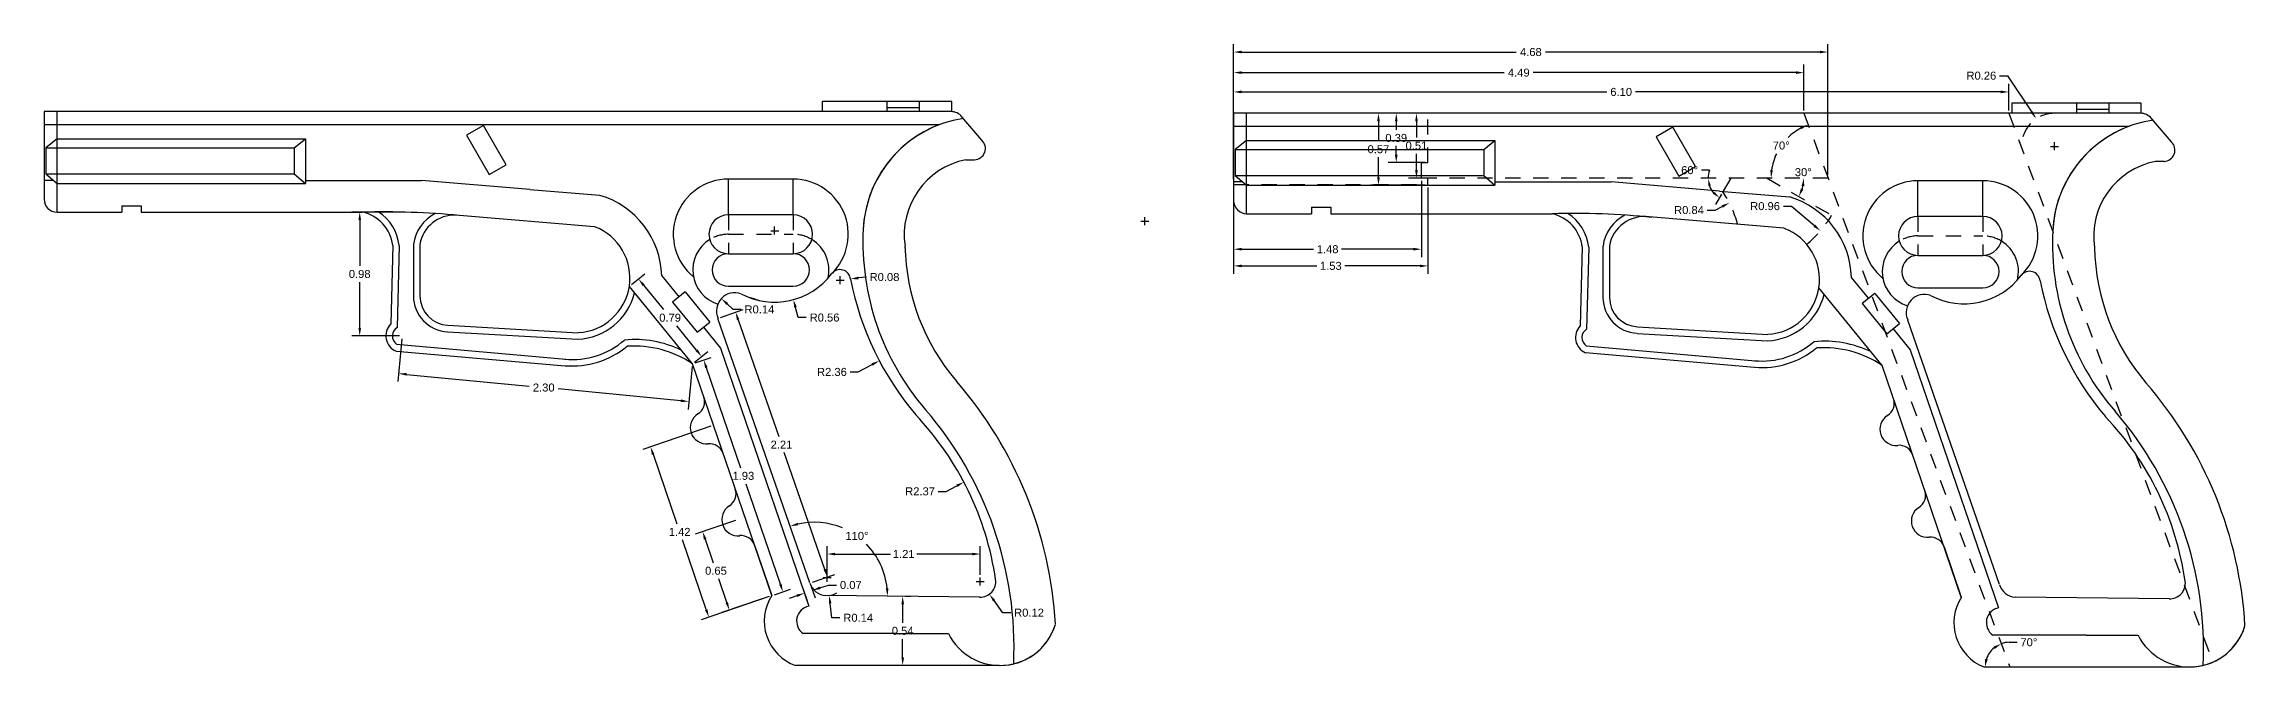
# Model space of a CAD drawing. Header units: inches. Extents: x 6.1 to 73.5, y 2.5 to 22.
# Drawn here: x 44.43 to 61.76, y 14.88 to 19.79 of the extents above; entities that cross this region are included whole.
import ezdxf

# ---------------------------------------------------------------- set-up
doc = ezdxf.new("R2010")
doc.units = ezdxf.units.IN
doc.header["$MEASUREMENT"] = 0
doc.linetypes.add('ACAD_ISO02W100', pattern=[15, 12, -3])
doc.layers.add('Dimensiuni', color=4, linetype='Continuous', transparency=0.6)
doc.layers.add('ExteriorComponenta', color=1, linetype='Continuous', lineweight=25)
doc.layers.add('InteriorComponenta', color=110, linetype='ACAD_ISO02W100')
doc.styles.get("Standard").update_dxf_attribs({"font": 'arial.ttf'})
doc.dimstyles.get("Standard").update_dxf_attribs({"dimscale": 0.35, "dimtxt": 0.18, "dimasz": 0.18, "dimexe": 0.18, "dimexo": 0.0625, "dimgap": 0.09, "dimtad": 0, "dimtih": 1, "dimtoh": 1, "dimzin": 0, "dimdsep": 46, "dimtxsty": 'Standard', "dimcen": 0.09, "dimadec": 0, "dimazin": 0, "dimtfac": 1, "dimtofl": 0, "dimtmove": 0, "dimatfit": 3, "dimfxl": 1, "dimtolj": 1, "dimtzin": 0, "dimarcsym": 0})

# ---------------------------------------------------------------- blocks, each defined once
blk = doc.blocks.new('*D203')
at = {"layer": 'Dimensiuni', "color": 0, "lineweight": -2, "ltscale": 0.01, "transparency": 16777216}
for p, q in [((47.246, 17.467), (47.213, 17.13)), ((47.282, 17.186), (48.248, 17.093)), ((49.531, 17.247), (49.499, 16.91)), ((49.442, 16.978), (48.476, 17.071))]:
    blk.add_line(p, q, dxfattribs=at)
at = {"layer": 'Dimensiuni', "color": 0, "ltscale": 0.01, "transparency": 16777216}
for points in [[(47.283, 17.197), (47.281, 17.176), (47.219, 17.192)], [(49.443, 16.989), (49.441, 16.968), (49.505, 16.972)]]:
    blk.add_solid(points, dxfattribs=at)
at = {"layer": 'Dimensiuni', "color": 0, "ltscale": 0.01, "transparency": 16777216, "insert": (48.362, 17.082), "char_height": 0.063, "attachment_point": 5}
blk.add_mtext('\\A1;2.30', dxfattribs=at)
blk = doc.blocks.new('*D204')
at = {"layer": 'Dimensiuni', "color": 0, "lineweight": -2, "ltscale": 0.01, "transparency": 16777216}
for p, q in [((47.226, 18.464), (46.85, 18.464)), ((46.913, 18.401), (46.913, 18.04)), ((46.913, 17.552), (46.913, 17.913)), ((47.226, 17.489), (46.85, 17.489))]:
    blk.add_line(p, q, dxfattribs=at)
at = {"layer": 'Dimensiuni', "color": 0, "ltscale": 0.01, "transparency": 16777216}
for points in [[(46.903, 18.401), (46.924, 18.401), (46.913, 18.464)], [(46.903, 17.552), (46.924, 17.552), (46.913, 17.489)]]:
    blk.add_solid(points, dxfattribs=at)
at = {"layer": 'Dimensiuni', "color": 0, "ltscale": 0.01, "transparency": 16777216, "insert": (46.913, 17.976), "char_height": 0.063, "attachment_point": 5}
blk.add_mtext('\\A1;0.98', dxfattribs=at)
blk = doc.blocks.new('*D209')
at = {"layer": 'Dimensiuni', "color": 0, "lineweight": -2, "ltscale": 0.01, "transparency": 16777216}
for p, q in [((49.053, 17.893), (49.157, 17.977)), ((49.148, 17.889), (49.305, 17.696)), ((49.565, 17.376), (49.409, 17.569)), ((49.55, 17.283), (49.654, 17.367))]:
    blk.add_line(p, q, dxfattribs=at)
at = {"layer": 'Dimensiuni', "color": 0, "ltscale": 0.01, "transparency": 16777216}
for points in [[(49.156, 17.895), (49.14, 17.882), (49.108, 17.938)], [(49.574, 17.383), (49.557, 17.37), (49.605, 17.327)]]:
    blk.add_solid(points, dxfattribs=at)
at = {"layer": 'Dimensiuni', "color": 0, "ltscale": 0.01, "transparency": 16777216, "insert": (49.357, 17.632), "char_height": 0.063, "attachment_point": 5}
blk.add_mtext('\\A1;0.79', dxfattribs=at)
blk = doc.blocks.new('*D210')
at = {"layer": 'Dimensiuni', "color": 0, "lineweight": -2, "ltscale": 0.01, "transparency": 16777216}
for p, q in [((49.554, 17.276), (49.681, 17.319)), ((49.642, 17.239), (49.912, 16.451)), ((50.225, 15.534), (49.955, 16.323)), ((50.178, 15.452), (50.305, 15.495))]:
    blk.add_line(p, q, dxfattribs=at)
at = {"layer": 'Dimensiuni', "color": 0, "ltscale": 0.01, "transparency": 16777216}
for points in [[(49.652, 17.243), (49.632, 17.236), (49.622, 17.299)], [(50.235, 15.538), (50.215, 15.531), (50.245, 15.475)]]:
    blk.add_solid(points, dxfattribs=at)
at = {"layer": 'Dimensiuni', "color": 0, "ltscale": 0.01, "transparency": 16777216, "insert": (49.934, 16.387), "char_height": 0.063, "attachment_point": 5}
blk.add_mtext('\\A1;1.93', dxfattribs=at)
blk = doc.blocks.new('*D212')
at = {"layer": 'Dimensiuni', "color": 0, "lineweight": -2, "ltscale": 0.01, "transparency": 16777216}
for p, q in [((49.871, 16.036), (49.553, 15.928)), ((49.633, 15.889), (49.697, 15.703)), ((49.803, 15.39), (49.74, 15.576)), ((50.081, 15.419), (49.764, 15.311))]:
    blk.add_line(p, q, dxfattribs=at)
at = {"layer": 'Dimensiuni', "color": 0, "ltscale": 0.01, "transparency": 16777216}
for points in [[(49.643, 15.892), (49.623, 15.885), (49.613, 15.948)], [(49.813, 15.394), (49.793, 15.387), (49.823, 15.331)]]:
    blk.add_solid(points, dxfattribs=at)
at = {"layer": 'Dimensiuni', "color": 0, "ltscale": 0.01, "transparency": 16777216, "insert": (49.718, 15.64), "char_height": 0.063, "attachment_point": 5}
blk.add_mtext('\\A1;0.65', dxfattribs=at)
blk = doc.blocks.new('*D213')
at = {"layer": 'Dimensiuni', "color": 0, "lineweight": -2, "ltscale": 0.01, "transparency": 16777216}
for p, q in [((49.678, 16.779), (49.143, 16.596)), ((49.223, 16.557), (49.411, 16.009)), ((49.641, 15.335), (49.454, 15.883)), ((50.136, 15.438), (49.602, 15.255))]:
    blk.add_line(p, q, dxfattribs=at)
at = {"layer": 'Dimensiuni', "color": 0, "ltscale": 0.01, "transparency": 16777216}
for points in [[(49.233, 16.56), (49.213, 16.553), (49.203, 16.616)], [(49.651, 15.338), (49.631, 15.331), (49.662, 15.275)]]:
    blk.add_solid(points, dxfattribs=at)
at = {"layer": 'Dimensiuni', "color": 0, "ltscale": 0.01, "transparency": 16777216, "insert": (49.432, 15.946), "char_height": 0.063, "attachment_point": 5}
blk.add_mtext('\\A1;1.42', dxfattribs=at)
blk = doc.blocks.new('*D214')
at = {"layer": 'Dimensiuni', "color": 0, "lineweight": -2, "ltscale": 0.01, "transparency": 16777216}
for p, q in [((51.767, 15.555), (51.83, 15.555)), ((51.799, 15.523), (51.799, 15.586)), ((51.977, 15.31), (51.908, 15.405)), ((52.04, 15.31), (51.977, 15.31))]:
    blk.add_line(p, q, dxfattribs=at)
at = {"layer": 'Dimensiuni', "color": 0, "ltscale": 0.01, "transparency": 16777216}
blk.add_solid([(51.916, 15.411), (51.899, 15.399), (51.871, 15.456)], dxfattribs=at)
at = {"layer": 'Dimensiuni', "color": 0, "ltscale": 0.01, "transparency": 16777216, "insert": (52.183, 15.31), "char_height": 0.063, "attachment_point": 5}
blk.add_mtext('\\A1;R0.12', dxfattribs=at)
blk = doc.blocks.new('*D215')
at = {"layer": 'Dimensiuni', "color": 0, "lineweight": -2, "ltscale": 0.01, "transparency": 16777216}
for p, q in [((50.593, 15.554), (50.593, 15.617)), ((50.561, 15.586), (50.624, 15.586)), ((50.631, 15.27), (50.618, 15.383)), ((50.694, 15.27), (50.631, 15.27))]:
    blk.add_line(p, q, dxfattribs=at)
blk.add_arc((50.593, 15.586), 0.142, 274.5446, 302.4522, dxfattribs=at)
at = {"layer": 'Dimensiuni', "color": 0, "ltscale": 0.01, "transparency": 16777216}
blk.add_solid([(50.628, 15.384), (50.607, 15.381), (50.61, 15.445)], dxfattribs=at)
at = {"layer": 'Dimensiuni', "color": 0, "ltscale": 0.01, "transparency": 16777216, "insert": (50.838, 15.27), "char_height": 0.063, "attachment_point": 5}
blk.add_mtext('\\A1;R0.14', dxfattribs=at)
blk = doc.blocks.new('*D216')
at = {"layer": 'Dimensiuni', "color": 0, "lineweight": -2, "ltscale": 0.01, "transparency": 16777216}
for p, q in [((50.664, 17.928), (50.727, 17.928)), ((50.695, 17.896), (50.695, 17.959)), ((50.902, 17.952), (50.839, 17.945))]:
    blk.add_line(p, q, dxfattribs=at)
at = {"layer": 'Dimensiuni', "color": 0, "ltscale": 0.01, "transparency": 16777216}
blk.add_solid([(50.838, 17.955), (50.841, 17.934), (50.777, 17.937)], dxfattribs=at)
at = {"layer": 'Dimensiuni', "color": 0, "ltscale": 0.01, "transparency": 16777216, "insert": (51.045, 17.952), "char_height": 0.063, "attachment_point": 5}
blk.add_mtext('\\A1;R0.08', dxfattribs=at)
blk = doc.blocks.new('*D217')
at = {"layer": 'Dimensiuni', "color": 0, "lineweight": -2, "ltscale": 0.01, "transparency": 16777216}
for p, q in [((49.853, 17.697), (49.807, 17.74)), ((49.916, 17.697), (49.853, 17.697))]:
    blk.add_line(p, q, dxfattribs=at)
at = {"layer": 'Dimensiuni', "color": 0, "ltscale": 0.01, "transparency": 16777216}
blk.add_solid([(49.814, 17.748), (49.8, 17.732), (49.761, 17.783)], dxfattribs=at)
at = {"layer": 'Dimensiuni', "color": 0, "ltscale": 0.01, "transparency": 16777216, "insert": (50.06, 17.697), "char_height": 0.063, "attachment_point": 5}
blk.add_mtext('\\A1;R0.14', dxfattribs=at)
blk = doc.blocks.new('*D218')
at = {"layer": 'Dimensiuni', "color": 0, "lineweight": -2, "ltscale": 0.01, "transparency": 16777216}
for p, q in [((50.149, 18.317), (50.212, 18.317)), ((50.18, 18.286), (50.18, 18.349)), ((50.366, 17.633), (50.345, 17.713)), ((50.429, 17.633), (50.366, 17.633))]:
    blk.add_line(p, q, dxfattribs=at)
at = {"layer": 'Dimensiuni', "color": 0, "ltscale": 0.01, "transparency": 16777216}
blk.add_solid([(50.355, 17.716), (50.334, 17.71), (50.328, 17.774)], dxfattribs=at)
at = {"layer": 'Dimensiuni', "color": 0, "ltscale": 0.01, "transparency": 16777216, "insert": (50.573, 17.633), "char_height": 0.063, "attachment_point": 5}
blk.add_mtext('\\A1;R0.56', dxfattribs=at)
blk = doc.blocks.new('*D219')
at = {"layer": 'Dimensiuni', "color": 0, "lineweight": -2, "ltscale": 0.01, "transparency": 16777216}
for p, q in [((53.063, 18.392), (53.126, 18.392)), ((53.095, 18.361), (53.095, 18.424)), ((50.775, 17.205), (50.838, 17.205)), ((50.838, 17.205), (50.948, 17.263))]:
    blk.add_line(p, q, dxfattribs=at)
at = {"layer": 'Dimensiuni', "color": 0, "ltscale": 0.01, "transparency": 16777216}
blk.add_solid([(50.943, 17.273), (50.953, 17.254), (51.004, 17.293)], dxfattribs=at)
at = {"layer": 'Dimensiuni', "color": 0, "ltscale": 0.01, "transparency": 16777216, "insert": (50.631, 17.205), "char_height": 0.063, "attachment_point": 5}
blk.add_mtext('\\A1;R2.36', dxfattribs=at)
blk = doc.blocks.new('*D220')
at = {"layer": 'Dimensiuni', "color": 0, "lineweight": -2, "ltscale": 0.01, "transparency": 16777216}
for p, q in [((51.531, 16.265), (51.615, 16.309)), ((51.468, 16.265), (51.531, 16.265))]:
    blk.add_line(p, q, dxfattribs=at)
at = {"layer": 'Dimensiuni', "color": 0, "ltscale": 0.01, "transparency": 16777216}
blk.add_solid([(51.61, 16.318), (51.62, 16.3), (51.67, 16.338)], dxfattribs=at)
at = {"layer": 'Dimensiuni', "color": 0, "ltscale": 0.01, "transparency": 16777216, "insert": (51.325, 16.265), "char_height": 0.063, "attachment_point": 5}
blk.add_mtext('\\A1;R2.37', dxfattribs=at)
blk = doc.blocks.new('*D221')
at = {"layer": 'Dimensiuni', "color": 0, "lineweight": -2, "ltscale": 0.01, "transparency": 16777216}
for p, q in [((49.755, 17.634), (49.932, 17.696)), ((49.893, 17.615), (50.212, 16.696)), ((50.575, 15.651), (50.256, 16.57)), ((50.478, 15.551), (50.655, 15.612))]:
    blk.add_line(p, q, dxfattribs=at)
at = {"layer": 'Dimensiuni', "color": 0, "ltscale": 0.01, "transparency": 16777216}
for points in [[(49.903, 17.619), (49.883, 17.612), (49.873, 17.675)], [(50.585, 15.655), (50.565, 15.648), (50.596, 15.592)]]:
    blk.add_solid(points, dxfattribs=at)
at = {"layer": 'Dimensiuni', "color": 0, "ltscale": 0.01, "transparency": 16777216, "insert": (50.234, 16.633), "char_height": 0.063, "attachment_point": 5}
blk.add_mtext('\\A1;2.21', dxfattribs=at)
blk = doc.blocks.new('*D222')
at = {"layer": 'Dimensiuni', "color": 0, "lineweight": -2, "ltscale": 0.01, "transparency": 16777216}
for p, q in [((51.21, 15.439), (51.251, 15.439)), ((51.188, 15.376), (51.188, 15.231)), ((51.188, 14.959), (51.188, 15.103)), ((51.21, 14.896), (51.251, 14.896))]:
    blk.add_line(p, q, dxfattribs=at)
at = {"layer": 'Dimensiuni', "color": 0, "ltscale": 0.01, "transparency": 16777216}
for points in [[(51.178, 15.376), (51.199, 15.376), (51.188, 15.439)], [(51.178, 14.959), (51.199, 14.959), (51.188, 14.896)]]:
    blk.add_solid(points, dxfattribs=at)
at = {"layer": 'Dimensiuni', "color": 0, "ltscale": 0.01, "transparency": 16777216, "insert": (51.188, 15.167), "char_height": 0.063, "attachment_point": 5}
blk.add_mtext('\\A1;0.54', dxfattribs=at)
blk = doc.blocks.new('*D223')
at = {"layer": 'Dimensiuni', "color": 0, "lineweight": -2, "ltscale": 0.01, "transparency": 16777216}
for p, q in [((50.355, 15.443), (50.295, 15.423)), ((50.402, 15.502), (50.435, 15.404)), ((50.464, 15.523), (50.498, 15.426)), ((50.537, 15.506), (50.604, 15.528)), ((50.604, 15.528), (50.667, 15.528))]:
    blk.add_line(p, q, dxfattribs=at)
at = {"layer": 'Dimensiuni', "color": 0, "ltscale": 0.01, "transparency": 16777216}
for points in [[(50.352, 15.453), (50.358, 15.433), (50.415, 15.464)], [(50.534, 15.516), (50.54, 15.496), (50.477, 15.485)]]:
    blk.add_solid(points, dxfattribs=at)
at = {"layer": 'Dimensiuni', "color": 0, "ltscale": 0.01, "transparency": 16777216, "insert": (50.78, 15.528), "char_height": 0.063, "attachment_point": 5}
blk.add_mtext('\\A1;0.07', dxfattribs=at)
blk = doc.blocks.new('*D224')
at = {"layer": 'Dimensiuni', "color": 0, "lineweight": -2, "ltscale": 0.01, "transparency": 16777216}
for start, end in [(67.2622, 102.8825), (5.7002, 44.5642)]:
    blk.add_arc((50.491, 15.445), 0.577, start, end, dxfattribs=at)
at = {"layer": 'Dimensiuni', "color": 0, "ltscale": 0.01, "transparency": 16777216}
for points in [[(50.366, 15.998), (50.36, 16.018), (50.302, 15.991)], [(51.076, 15.503), (51.055, 15.502), (51.069, 15.44)]]:
    blk.add_solid(points, dxfattribs=at)
at = {"layer": 'Dimensiuni', "color": 0, "ltscale": 0.01, "transparency": 16777216, "insert": (50.828, 15.914), "char_height": 0.063, "attachment_point": 5}
blk.add_mtext('\\A1;110°', dxfattribs=at)
blk = doc.blocks.new('*D225')
at = {"layer": 'Dimensiuni', "color": 0, "lineweight": -2, "ltscale": 0.01, "transparency": 16777216}
for p, q in [((50.593, 15.608), (50.593, 15.835)), ((50.656, 15.772), (51.091, 15.772)), ((51.736, 15.772), (51.3, 15.772)), ((51.799, 15.608), (51.799, 15.835))]:
    blk.add_line(p, q, dxfattribs=at)
at = {"layer": 'Dimensiuni', "color": 0, "ltscale": 0.01, "transparency": 16777216}
for points in [[(50.656, 15.782), (50.656, 15.761), (50.593, 15.772)], [(51.736, 15.782), (51.736, 15.761), (51.799, 15.772)]]:
    blk.add_solid(points, dxfattribs=at)
at = {"layer": 'Dimensiuni', "color": 0, "ltscale": 0.01, "transparency": 16777216, "insert": (51.196, 15.772), "char_height": 0.063, "attachment_point": 5}
blk.add_mtext('\\A1;1.21', dxfattribs=at)
blk = doc.blocks.new('*D234')
at = {"layer": 'Dimensiuni', "color": 0, "lineweight": -2, "ltscale": 0.01, "transparency": 16777216}
for p, q in [((57.522, 18.479), (57.585, 18.479)), ((57.585, 18.479), (57.641, 18.507))]:
    blk.add_line(p, q, dxfattribs=at)
at = {"layer": 'Dimensiuni', "color": 0, "ltscale": 0.01, "transparency": 16777216}
blk.add_solid([(57.636, 18.517), (57.646, 18.498), (57.697, 18.536)], dxfattribs=at)
at = {"layer": 'Dimensiuni', "color": 0, "ltscale": 0.01, "transparency": 16777216, "insert": (57.379, 18.479), "char_height": 0.063, "attachment_point": 5}
blk.add_mtext('\\A1;R0.84', dxfattribs=at)
blk = doc.blocks.new('*D235')
at = {"layer": 'Dimensiuni', "color": 0, "lineweight": -2, "ltscale": 0.01, "transparency": 16777216}
for p, q in [((58.122, 18.51), (58.185, 18.51)), ((58.185, 18.51), (58.366, 18.357))]:
    blk.add_line(p, q, dxfattribs=at)
at = {"layer": 'Dimensiuni', "color": 0, "ltscale": 0.01, "transparency": 16777216}
blk.add_solid([(58.373, 18.365), (58.359, 18.348), (58.414, 18.316)], dxfattribs=at)
at = {"layer": 'Dimensiuni', "color": 0, "ltscale": 0.01, "transparency": 16777216, "insert": (57.978, 18.51), "char_height": 0.063, "attachment_point": 5}
blk.add_mtext('\\A1;R0.96', dxfattribs=at)
blk = doc.blocks.new('*D236')
at = {"layer": 'Dimensiuni', "color": 0, "lineweight": -2, "ltscale": 0.01, "transparency": 16777216}
blk.add_arc((57.994, 18.731), 0.289, 342.5669, 347.483, dxfattribs=at)
at = {"layer": 'Dimensiuni', "color": 0, "ltscale": 0.01, "transparency": 16777216}
for points in [[(58.266, 18.67), (58.287, 18.667), (58.283, 18.731)], [(58.279, 18.64), (58.26, 18.649), (58.244, 18.587)]]:
    blk.add_solid(points, dxfattribs=at)
at = {"layer": 'Dimensiuni', "color": 0, "ltscale": 0.01, "transparency": 16777216, "insert": (58.279, 18.777), "char_height": 0.063, "attachment_point": 5}
blk.add_mtext('\\A1;30°', dxfattribs=at)
blk = doc.blocks.new('*D237')
at = {"layer": 'Dimensiuni', "color": 0, "lineweight": -2, "ltscale": 0.01, "transparency": 16777216}
for p, q in [((57.541, 18.793), (57.478, 18.793)), ((57.635, 18.604), (57.588, 18.522))]:
    blk.add_line(p, q, dxfattribs=at)
for start, end in [(159.6905, 180), (200.3095, 219.7404)]:
    blk.add_arc((57.708, 18.731), 0.179, start, end, dxfattribs=at)
at = {"layer": 'Dimensiuni', "color": 0, "ltscale": 0.01, "transparency": 16777216}
for points in [[(57.531, 18.667), (57.551, 18.671), (57.53, 18.731)], [(57.578, 18.625), (57.564, 18.609), (57.619, 18.576)]]:
    blk.add_solid(points, dxfattribs=at)
at = {"layer": 'Dimensiuni', "color": 0, "ltscale": 0.01, "transparency": 16777216, "insert": (57.384, 18.793), "char_height": 0.063, "attachment_point": 5}
blk.add_mtext('\\A1;60°', dxfattribs=at)
blk = doc.blocks.new('*D238')
at = {"layer": 'Dimensiuni', "color": 0, "lineweight": -2, "ltscale": 0.01, "transparency": 16777216}
for p, q in [((53.794, 18.658), (53.794, 17.977)), ((55.324, 18.658), (55.324, 17.977)), ((53.857, 18.04), (54.449, 18.04)), ((55.261, 18.04), (54.669, 18.04))]:
    blk.add_line(p, q, dxfattribs=at)
at = {"layer": 'Dimensiuni', "color": 0, "ltscale": 0.01, "transparency": 16777216}
for points in [[(53.857, 18.05), (53.857, 18.029), (53.794, 18.04)], [(55.261, 18.05), (55.261, 18.029), (55.324, 18.04)]]:
    blk.add_solid(points, dxfattribs=at)
at = {"layer": 'Dimensiuni', "color": 0, "ltscale": 0.01, "transparency": 16777216, "insert": (54.559, 18.04), "char_height": 0.063, "attachment_point": 5}
blk.add_mtext('\\A1;1.53', dxfattribs=at)
blk = doc.blocks.new('*D239')
at = {"layer": 'Dimensiuni', "color": 0, "lineweight": -2, "ltscale": 0.01, "transparency": 16777216}
for p, q in [((53.794, 18.709), (53.794, 18.108)), ((55.273, 18.709), (55.273, 18.108)), ((53.857, 18.171), (54.423, 18.171)), ((55.21, 18.171), (54.644, 18.171))]:
    blk.add_line(p, q, dxfattribs=at)
at = {"layer": 'Dimensiuni', "color": 0, "ltscale": 0.01, "transparency": 16777216}
for points in [[(53.857, 18.182), (53.857, 18.161), (53.794, 18.171)], [(55.21, 18.182), (55.21, 18.161), (55.273, 18.171)]]:
    blk.add_solid(points, dxfattribs=at)
at = {"layer": 'Dimensiuni', "color": 0, "ltscale": 0.01, "transparency": 16777216, "insert": (54.534, 18.171), "char_height": 0.063, "attachment_point": 5}
blk.add_mtext('\\A1;1.48', dxfattribs=at)
blk = doc.blocks.new('*D240')
at = {"layer": 'Dimensiuni', "color": 0, "lineweight": -2, "ltscale": 0.01, "transparency": 16777216}
for p, q in [((55.302, 19.241), (55.011, 19.241)), ((55.074, 19.178), (55.074, 19.111)), ((55.074, 18.916), (55.074, 18.984)), ((55.302, 18.853), (55.011, 18.853))]:
    blk.add_line(p, q, dxfattribs=at)
at = {"layer": 'Dimensiuni', "color": 0, "ltscale": 0.01, "transparency": 16777216}
for points in [[(55.064, 19.178), (55.085, 19.178), (55.074, 19.241)], [(55.064, 18.916), (55.085, 18.916), (55.074, 18.853)]]:
    blk.add_solid(points, dxfattribs=at)
at = {"layer": 'Dimensiuni', "color": 0, "ltscale": 0.01, "transparency": 16777216, "insert": (55.074, 19.047), "char_height": 0.063, "attachment_point": 5}
blk.add_mtext('\\A1;0.39', dxfattribs=at)
blk = doc.blocks.new('*D241')
at = {"layer": 'Dimensiuni', "color": 0, "lineweight": -2, "ltscale": 0.01, "transparency": 16777216}
for p, q in [((55.302, 19.241), (55.17, 19.241)), ((55.233, 19.178), (55.233, 19.05)), ((55.233, 18.794), (55.233, 18.923)), ((55.303, 18.731), (55.17, 18.731))]:
    blk.add_line(p, q, dxfattribs=at)
at = {"layer": 'Dimensiuni', "color": 0, "ltscale": 0.01, "transparency": 16777216}
for points in [[(55.244, 19.178), (55.223, 19.178), (55.233, 19.241)], [(55.244, 18.794), (55.223, 18.794), (55.233, 18.731)]]:
    blk.add_solid(points, dxfattribs=at)
at = {"layer": 'Dimensiuni', "color": 0, "ltscale": 0.01, "transparency": 16777216, "insert": (55.233, 18.986), "char_height": 0.063, "attachment_point": 5}
blk.add_mtext('\\A1;0.51', dxfattribs=at)
blk = doc.blocks.new('*D242')
at = {"layer": 'Dimensiuni', "color": 0, "lineweight": -2, "ltscale": 0.01, "transparency": 16777216}
for p, q in [((55.302, 19.241), (54.871, 19.241)), ((54.934, 19.178), (54.934, 19.022)), ((54.934, 18.738), (54.934, 18.895)), ((55.302, 18.675), (54.871, 18.675))]:
    blk.add_line(p, q, dxfattribs=at)
at = {"layer": 'Dimensiuni', "color": 0, "ltscale": 0.01, "transparency": 16777216}
for points in [[(54.924, 19.178), (54.945, 19.178), (54.934, 19.241)], [(54.924, 18.738), (54.945, 18.738), (54.934, 18.675)]]:
    blk.add_solid(points, dxfattribs=at)
at = {"layer": 'Dimensiuni', "color": 0, "ltscale": 0.01, "transparency": 16777216, "insert": (54.934, 18.958), "char_height": 0.063, "attachment_point": 5}
blk.add_mtext('\\A1;0.57', dxfattribs=at)
blk = doc.blocks.new('*D243')
at = {"layer": 'Dimensiuni', "color": 0, "lineweight": -2, "ltscale": 0.01, "transparency": 16777216}
for p, q in [((53.794, 18.722), (53.794, 19.786)), ((58.473, 18.753), (58.473, 19.786)), ((53.857, 19.723), (56.019, 19.723)), ((58.41, 19.723), (56.248, 19.723))]:
    blk.add_line(p, q, dxfattribs=at)
at = {"layer": 'Dimensiuni', "color": 0, "ltscale": 0.01, "transparency": 16777216}
for points in [[(53.857, 19.734), (53.857, 19.713), (53.794, 19.723)], [(58.41, 19.734), (58.41, 19.713), (58.473, 19.723)]]:
    blk.add_solid(points, dxfattribs=at)
at = {"layer": 'Dimensiuni', "color": 0, "ltscale": 0.01, "transparency": 16777216, "insert": (56.134, 19.723), "char_height": 0.063, "attachment_point": 5}
blk.add_mtext('\\A1;4.68', dxfattribs=at)
blk = doc.blocks.new('*D244')
at = {"layer": 'Dimensiuni', "color": 0, "lineweight": -2, "ltscale": 0.01, "transparency": 16777216}
for start, end in [(118.4618, 134.5411), (154.6177, 171.9399)]:
    blk.add_arc((58.473, 18.731), 0.448, start, end, dxfattribs=at)
at = {"layer": 'Dimensiuni', "color": 0, "ltscale": 0.01, "transparency": 16777216}
for points in [[(58.255, 19.135), (58.264, 19.116), (58.317, 19.151)], [(58.04, 18.793), (58.019, 18.795), (58.025, 18.731)]]:
    blk.add_solid(points, dxfattribs=at)
at = {"layer": 'Dimensiuni', "color": 0, "ltscale": 0.01, "transparency": 16777216, "insert": (58.105, 18.987), "char_height": 0.063, "attachment_point": 5}
blk.add_mtext('\\A1;70°', dxfattribs=at)
blk = doc.blocks.new('*D245')
at = {"layer": 'Dimensiuni', "color": 0, "lineweight": -2, "ltscale": 0.01, "transparency": 16777216}
for p, q in [((59.824, 19.537), (59.887, 19.537)), ((59.887, 19.537), (60.078, 19.25)), ((60.225, 18.981), (60.288, 18.981)), ((60.257, 18.95), (60.257, 19.013))]:
    blk.add_line(p, q, dxfattribs=at)
at = {"layer": 'Dimensiuni', "color": 0, "ltscale": 0.01, "transparency": 16777216}
blk.add_solid([(60.086, 19.256), (60.069, 19.245), (60.113, 19.198)], dxfattribs=at)
at = {"layer": 'Dimensiuni', "color": 0, "ltscale": 0.01, "transparency": 16777216, "insert": (59.681, 19.537), "char_height": 0.063, "attachment_point": 5}
blk.add_mtext('\\A1;R0.26', dxfattribs=at)
blk = doc.blocks.new('*D246')
at = {"layer": 'Dimensiuni', "color": 0, "lineweight": -2, "ltscale": 0.01, "transparency": 16777216}
blk.add_line((59.899, 15.077), (59.962, 15.077), dxfattribs=at)
for start, end in [(91.7615, 110.4017), (129.0419, 161.3598)]:
    blk.add_arc((59.905, 14.883), 0.195, start, end, dxfattribs=at)
at = {"layer": 'Dimensiuni', "color": 0, "ltscale": 0.01, "transparency": 16777216}
for points in [[(59.731, 14.943), (59.71, 14.947), (59.71, 14.883)], [(59.777, 15.043), (59.787, 15.025), (59.837, 15.065)]]:
    blk.add_solid(points, dxfattribs=at)
at = {"layer": 'Dimensiuni', "color": 0, "ltscale": 0.01, "transparency": 16777216, "insert": (60.055, 15.077), "char_height": 0.063, "attachment_point": 5}
blk.add_mtext('\\A1;70°', dxfattribs=at)
blk = doc.blocks.new('*D247')
at = {"layer": 'Dimensiuni', "color": 0, "lineweight": -2, "ltscale": 0.01, "transparency": 16777216}
for p, q in [((53.794, 19.263), (53.794, 19.624)), ((58.284, 19.263), (58.284, 19.624)), ((53.857, 19.561), (55.924, 19.561)), ((58.221, 19.561), (56.153, 19.561))]:
    blk.add_line(p, q, dxfattribs=at)
at = {"layer": 'Dimensiuni', "color": 0, "ltscale": 0.01, "transparency": 16777216}
for points in [[(53.857, 19.572), (53.857, 19.551), (53.794, 19.561)], [(58.221, 19.572), (58.221, 19.551), (58.284, 19.561)]]:
    blk.add_solid(points, dxfattribs=at)
at = {"layer": 'Dimensiuni', "color": 0, "ltscale": 0.01, "transparency": 16777216, "insert": (56.039, 19.561), "char_height": 0.063, "attachment_point": 5}
blk.add_mtext('\\A1;4.49', dxfattribs=at)
blk = doc.blocks.new('*D248')
at = {"layer": 'Dimensiuni', "color": 0, "lineweight": -2, "ltscale": 0.01, "transparency": 16777216}
for p, q in [((53.794, 19.263), (53.794, 19.472)), ((53.857, 19.409), (56.732, 19.409)), ((59.834, 19.409), (56.959, 19.409)), ((59.897, 19.263), (59.897, 19.472))]:
    blk.add_line(p, q, dxfattribs=at)
at = {"layer": 'Dimensiuni', "color": 0, "ltscale": 0.01, "transparency": 16777216}
for points in [[(53.857, 19.42), (53.857, 19.399), (53.794, 19.409)], [(59.834, 19.42), (59.834, 19.399), (59.897, 19.409)]]:
    blk.add_solid(points, dxfattribs=at)
at = {"layer": 'Dimensiuni', "color": 0, "ltscale": 0.01, "transparency": 16777216, "insert": (56.845, 19.409), "char_height": 0.063, "attachment_point": 5}
blk.add_mtext('\\A1;6.10', dxfattribs=at)
blk = doc.blocks.new('schita_crosa')
at = {"layer": 'ExteriorComponenta'}
for p, q in [((51.569, 19.254), (44.428, 19.254)), ((44.428, 19.254), (44.428, 18.565)), ((44.53, 18.463), (44.53, 19.254)), ((51.574, 19.334), (50.554, 19.334)), ((50.554, 19.334), (50.554, 19.254)), ((51.064, 19.334), (51.064, 19.254)), ((51.319, 19.285), (51.064, 19.285)), ((51.319, 19.332), (51.319, 19.252)), ((51.574, 19.254), (51.574, 19.334)), ((60.935, 19.241), (53.794, 19.241)), ((53.794, 19.241), (53.794, 18.553)), ((53.896, 18.451), (53.896, 19.241)), ((60.94, 19.321), (59.92, 19.321)), ((59.92, 19.321), (59.92, 19.241)), ((60.43, 19.321), (60.43, 19.241)), ((60.685, 19.272), (60.43, 19.272)), ((60.685, 19.32), (60.685, 19.24)), ((60.94, 19.241), (60.94, 19.321)), ((44.428, 19.152), (51.479, 19.152)), ((51.811, 19.029), (51.655, 19.214)), ((53.794, 19.139), (60.845, 19.139)), ((61.177, 19.016), (61.021, 19.201)), ((44.53, 19.04), (44.441, 18.968)), ((44.441, 18.968), (44.441, 18.764)), ((44.441, 18.968), (46.398, 18.968)), ((44.53, 19.04), (46.485, 19.04)), ((46.398, 18.968), (46.485, 19.04)), ((46.398, 18.968), (46.398, 18.764)), ((46.485, 19.04), (46.485, 18.688)), ((53.896, 19.028), (53.807, 18.956)), ((53.807, 18.956), (53.807, 18.752)), ((53.807, 18.956), (55.764, 18.956)), ((53.896, 19.028), (55.851, 19.028)), ((55.764, 18.956), (55.851, 19.028)), ((55.764, 18.956), (55.764, 18.752)), ((55.851, 19.028), (55.851, 18.675)), ((44.441, 18.764), (44.53, 18.688)), ((44.441, 18.764), (46.398, 18.764)), ((44.53, 18.463), (44.53, 18.718)), ((46.398, 18.764), (46.485, 18.688)), ((49.816, 18.442), (49.816, 18.722)), ((50.326, 18.722), (49.816, 18.722)), ((50.326, 18.442), (50.326, 18.722)), ((51.686, 18.875), (51.753, 18.875)), ((53.807, 18.752), (53.896, 18.675)), ((53.807, 18.752), (55.764, 18.752)), ((55.764, 18.752), (55.851, 18.675)), ((61.052, 18.863), (61.119, 18.863)), ((44.5, 18.713), (44.428, 18.713)), ((44.53, 18.463), (44.53, 18.713)), ((44.53, 18.688), (46.485, 18.688)), ((46.485, 18.713), (46.935, 18.713)), ((46.935, 18.713), (47.4, 18.713)), ((48.252, 18.642), (47.4, 18.713)), ((48.252, 18.642), (48.805, 18.596)), ((53.867, 18.701), (53.794, 18.701)), ((53.896, 18.451), (53.896, 18.706)), ((53.896, 18.451), (53.896, 18.701)), ((53.896, 18.675), (55.851, 18.675)), ((55.851, 18.701), (56.301, 18.701)), ((56.301, 18.701), (56.767, 18.701)), ((57.618, 18.629), (56.767, 18.701)), ((57.618, 18.629), (58.171, 18.583)), ((59.182, 18.429), (59.182, 18.71)), ((59.692, 18.71), (59.182, 18.71)), ((59.692, 18.429), (59.692, 18.71)), ((44.53, 18.463), (45.04, 18.463)), ((45.04, 18.514), (45.04, 18.514)), ((45.04, 18.514), (45.04, 18.463)), ((45.04, 18.514), (45.193, 18.514)), ((45.193, 18.514), (45.193, 18.463)), ((45.193, 18.463), (46.935, 18.463)), ((48.762, 18.348), (47.7, 18.437)), ((50.326, 18.442), (49.816, 18.442)), ((53.896, 18.451), (54.406, 18.451)), ((54.406, 18.502), (54.406, 18.502)), ((54.406, 18.502), (54.406, 18.451)), ((54.406, 18.502), (54.559, 18.502)), ((54.559, 18.502), (54.559, 18.451)), ((54.559, 18.451), (56.301, 18.451)), ((58.129, 18.336), (57.066, 18.425)), ((59.692, 18.429), (59.182, 18.429)), ((47.173, 18.202), (47.157, 17.58)), ((47.224, 18.2), (47.207, 17.555)), ((47.336, 18.209), (47.336, 18.006)), ((47.387, 18.209), (47.387, 17.804)), ((56.702, 18.196), (56.702, 17.994)), ((56.753, 18.196), (56.753, 17.792)), ((49.816, 18.135), (50.326, 18.135)), ((56.539, 18.189), (56.523, 17.567)), ((56.59, 18.188), (56.573, 17.542)), ((59.182, 18.123), (59.692, 18.123)), ((47.336, 18.006), (47.336, 17.804)), ((49.533, 17.269), (49.036, 17.879)), ((49.291, 17.962), (49.427, 17.795)), ((49.816, 17.88), (50.326, 17.88)), ((56.702, 17.994), (56.702, 17.792)), ((58.899, 17.256), (58.402, 17.866)), ((58.657, 17.949), (58.793, 17.783)), ((59.182, 17.868), (59.692, 17.868)), ((49.476, 17.836), (49.377, 17.755)), ((49.377, 17.755), (49.571, 17.518)), ((49.476, 17.836), (49.669, 17.598)), ((58.842, 17.823), (58.743, 17.743)), ((58.743, 17.743), (58.937, 17.505)), ((58.842, 17.823), (59.036, 17.586)), ((47.605, 17.522), (48.631, 17.463)), ((47.608, 17.573), (48.634, 17.514)), ((49.571, 17.518), (49.669, 17.598)), ((49.62, 17.558), (49.755, 17.392)), ((50.457, 15.544), (49.734, 17.627)), ((56.971, 17.509), (57.997, 17.45)), ((56.974, 17.56), (58, 17.501)), ((58.937, 17.505), (59.036, 17.586)), ((58.986, 17.545), (59.121, 17.379)), ((59.824, 15.531), (59.101, 17.614)), ((47.199, 17.37), (48.53, 17.254)), ((47.204, 17.425), (48.536, 17.305)), ((49.755, 17.392), (50.251, 15.944)), ((56.565, 17.357), (57.896, 17.242)), ((56.57, 17.412), (57.902, 17.292)), ((59.121, 17.379), (59.617, 15.931)), ((50.157, 15.445), (49.533, 17.269)), ((59.523, 15.432), (58.899, 17.256)), ((50.251, 15.944), (50.45, 15.361)), ((50.022, 15.841), (50.157, 15.445)), ((59.388, 15.828), (59.523, 15.432)), ((59.617, 15.931), (59.816, 15.348)), ((51.794, 15.433), (50.582, 15.445)), ((61.16, 15.42), (59.948, 15.432)), ((51.141, 15.146), (50.405, 15.146)), ((51.141, 15.146), (51.549, 15.146)), ((60.507, 15.133), (59.771, 15.133)), ((60.507, 15.133), (60.915, 15.133)), ((50.345, 14.896), (51.948, 14.896)), ((59.7, 14.883), (61.314, 14.883))]:
    blk.add_line(p, q, dxfattribs=at)
for points in [[(47.933, 18.759), (48.065, 18.836), (47.887, 19.145), (47.754, 19.069)], [(57.299, 18.747), (57.431, 18.823), (57.253, 19.133), (57.12, 19.056)]]:
    blk.add_lwpolyline(points, close=True, dxfattribs=at)
for centre, radius, start, end in [((51.569, 19.142), 0.112, 40.065, 90), ((60.935, 19.129), 0.112, 40.065, 90), ((51.802, 18.284), 0.926, 98.3918, 177.1411), ((51.802, 18.284), 0.926, 110.4019, 177.1411), ((61.168, 18.272), 0.926, 98.3918, 177.1411), ((61.168, 18.272), 0.926, 110.4019, 177.1411), ((51.751, 18.964), 0.0884, 271.372, 47.6425), ((61.117, 18.951), 0.0884, 271.372, 47.6425), ((49.816, 18.289), 0.434, 90, 230.5994), ((50.326, 18.289), 0.434, 309.4006, 90), ((51.802, 18.284), 0.602, 101.0929, 188.4319), ((61.168, 18.272), 0.602, 101.0929, 188.4319), ((44.53, 18.565), 0.102, 180, 270), ((48.612, 17.944), 0.679, 1.4674, 73.5415), ((53.896, 18.553), 0.102, 180, 270), ((57.979, 17.932), 0.679, 1.4674, 73.5415), ((59.182, 18.276), 0.434, 90, 230.5994), ((59.692, 18.276), 0.434, 309.4006, 90), ((47.107, 12.25), 6.215, 84.5283, 91.5843), ((46.869, 18.165), 0.306, 6.9527, 77.5351), ((46.869, 18.165), 0.356, 5.7507, 57.6069), ((47.66, 18.163), 0.327, 117.9654, 172.0723), ((47.66, 18.163), 0.277, 87.6032, 170.6148), ((49.816, 18.289), 0.153, 90, 270), ((50.326, 18.289), 0.153, 270, 90), ((56.474, 12.484), 5.969, 84.1042, 91.6591), ((56.235, 18.152), 0.306, 6.9527, 77.5351), ((56.235, 18.152), 0.356, 5.7507, 57.6069), ((57.026, 18.151), 0.327, 117.9654, 172.0723), ((57.026, 18.151), 0.277, 81.7154, 170.6148), ((59.182, 18.276), 0.153, 90, 270), ((59.692, 18.276), 0.153, 270, 90), ((48.61, 17.945), 0.431, 273.1521, 69.3055), ((49.816, 18.008), 0.281, 121.6532, 252.8609), ((50.326, 18.008), 0.281, 345.9699, 58.3468), ((52.896, 18.23), 2.021, 177.1411, 220.8477), ((52.896, 18.23), 1.69, 181.1402, 220.4894), ((57.976, 17.932), 0.431, 273.1521, 69.3055), ((59.182, 17.995), 0.281, 121.6532, 252.8609), ((59.692, 17.995), 0.281, 345.9699, 58.3468), ((62.262, 18.217), 2.021, 177.1411, 220.8477), ((49.816, 18.008), 0.128, 90, 270), ((50.326, 18.008), 0.128, 270, 90), ((59.182, 17.995), 0.128, 90, 270), ((59.692, 17.995), 0.128, 270, 90), ((62.262, 18.217), 1.69, 181.1402, 220.4894), ((50.18, 18.317), 0.563, 241.9498, 322.7666), ((50.695, 17.928), 0.0824, 5.398, 143.5346), ((53.095, 18.392), 2.362, 191.1515, 220.2143), ((59.546, 18.305), 0.563, 241.9498, 322.7666), ((60.061, 17.915), 0.0824, 5.398, 143.5346), ((62.461, 18.38), 2.362, 191.1515, 220.2143), ((47.619, 17.804), 0.283, 180, 267.2459), ((47.619, 17.804), 0.232, 180, 267.2459), ((48.61, 17.945), 0.482, 272.4729, 345.9954), ((49.866, 17.685), 0.144, 70.1463, 203.6693), ((49.201, 15.035), 2.864, 72.631, 74.1499), ((49.816, 18.008), 0.281, 308.1769, 308.3003), ((56.985, 17.792), 0.283, 180, 267.2459), ((56.985, 17.792), 0.232, 180, 267.2459), ((57.976, 17.932), 0.482, 272.4729, 345.9954), ((59.233, 17.672), 0.144, 70.1463, 203.6693), ((47.248, 17.489), 0.129, 135.03, 247.7579), ((47.248, 17.489), 0.0777, 121.5601, 235.5511), ((56.614, 17.476), 0.129, 135.03, 247.7579), ((56.614, 17.476), 0.0777, 121.5601, 235.5511), ((48.588, 17.926), 0.623, 264.4886, 311.0909), ((48.588, 17.926), 0.674, 265.0508, 309.6343), ((49.076, 16.595), 0.865, 64.8303, 95.2188), ((49.076, 16.595), 0.814, 55.8694, 94.1036), ((57.954, 17.914), 0.623, 264.4886, 311.0909), ((57.954, 17.914), 0.674, 265.0508, 309.6343), ((58.443, 16.582), 0.865, 64.8303, 95.2188), ((58.443, 16.582), 0.814, 55.8694, 94.1036), ((49.517, 16.97), 0.112, 302.0947, 18.8688), ((49.201, 15.035), 3.195, 3.2942, 41.0372), ((58.883, 16.958), 0.112, 302.0947, 18.8688), ((58.567, 15.022), 3.195, 3.2942, 41.0372), ((49.644, 16.767), 0.128, 122.0839, 275.6752), ((49.573, 15.232), 2.371, 8.2022, 43.5792), ((49.201, 15.035), 2.864, 357.4656, 40.8477), ((59.01, 16.754), 0.128, 122.0839, 275.6752), ((58.939, 15.22), 2.371, 8.2022, 43.5792), ((58.567, 15.022), 2.864, 357.4656, 40.8477), ((49.668, 16.528), 0.112, 18.8796, 95.6752), ((59.034, 16.516), 0.112, 18.8796, 95.6752), ((49.892, 16.043), 0.128, 122.0839, 275.6752), ((49.764, 16.246), 0.112, 302.0947, 18.8688), ((59.258, 16.031), 0.128, 122.0839, 275.6752), ((59.13, 16.234), 0.112, 302.0947, 18.8688), ((58.443, 16.582), 0.865, 337.4164, 337.6129), ((49.915, 15.805), 0.112, 18.8796, 95.6752), ((59.281, 15.792), 0.112, 18.8796, 95.6752), ((50.468, 15.244), 0.37, 147.1995, 250.5597), ((50.593, 15.586), 0.142, 197.3135, 265.6983), ((51.799, 15.555), 0.122, 267.7531, 7.5248), ((59.84, 15.231), 0.375, 147.5621, 248.2193), ((59.959, 15.573), 0.142, 197.3135, 265.6983), ((61.165, 15.542), 0.122, 267.7531, 7.5248), ((50.473, 15.244), 0.12, 101.408, 234.9902), ((59.84, 15.231), 0.12, 101.408, 234.9902), ((51.955, 15.35), 0.455, 206.7516, 343.1432), ((51.955, 15.35), 0.455, 269.0557, 343.1432), ((61.321, 15.338), 0.455, 206.7516, 343.1432), ((61.321, 15.338), 0.455, 269.0557, 343.1432)]:
    blk.add_arc(centre, radius, start, end, dxfattribs=at)
at = {"layer": 'InteriorComponenta', "ltscale": 0.01}
for p, q in [((55.324, 18.853), (55.324, 19.241)), ((58.284, 19.241), (59.905, 14.883)), ((59.897, 19.241), (61.504, 14.921)), ((55.273, 18.731), (55.273, 18.853)), ((55.273, 18.853), (55.324, 18.853)), ((58.473, 18.731), (55.273, 18.731)), ((55.324, 18.68), (55.324, 18.731)), ((57.708, 18.731), (57.646, 18.623)), ((57.994, 18.731), (58.502, 18.438)), ((49.816, 18.442), (49.816, 18.135)), ((50.326, 18.442), (50.326, 18.135)), ((59.182, 18.429), (59.182, 18.123)), ((59.692, 18.429), (59.692, 18.123)), ((49.816, 18.289), (50.326, 18.289)), ((59.182, 18.276), (59.692, 18.276))]:
    blk.add_line(p, q, dxfattribs=at)
at = {"layer": 'InteriorComponenta', "ltscale": 0.01, "extrusion": (-1, 5.18341e-30, 4.89859e-16)}
blk.add_line((53.794, 18.68), (55.324, 18.68), dxfattribs=at)
at = {"layer": 'InteriorComponenta', "ltscale": 0.01}
for points in [[(57.762, 18.366, 0.084415), (57.646, 18.623, 3.280882)], [(58.307, 18.209, 0.078974), (58.502, 18.438, 3.742046)]]:
    blk.add_lwpolyline(points, format="xyb", dxfattribs=at)
for centre, radius, start, end in [((60.257, 18.981), 0.26, 88.3578, 181.8212), ((49.816, 18.008), 0.281, 90, 121.6532), ((50.326, 18.008), 0.281, 58.3468, 90), ((59.182, 17.995), 0.281, 90, 121.6532), ((59.692, 17.995), 0.281, 58.3468, 90)]:
    blk.add_arc(centre, radius, start, end, dxfattribs=at)
at = {"layer": 'InteriorComponenta'}
blk.add_arc((49.816, 18.008), 0.281, 308.1769, 308.3003, dxfattribs=at)
at = {"layer": 'Dimensiuni', "ltscale": 0.01}
for base, p1, p2, picture, middle in [((58.473, 19.723), (53.794, 18.701), (58.473, 18.731), '*D243', (56.134, 19.723)), ((53.794, 18.171), (55.273, 18.731), (53.794, 18.731), '*D239', (54.534, 18.171)), ((55.324, 18.04), (53.794, 18.68), (55.324, 18.68), '*D238', (54.559, 18.04))]:
    dim = blk.add_linear_dim(base=base, p1=p1, p2=p2, dimstyle='Standard', dxfattribs=at)
    dim.commit()
    dim.dimension.update_dxf_attribs({"geometry": picture, "text_midpoint": middle, "dimtype": 128})
for base, p1, p2, picture, middle in [((58.284, 19.561), (53.794, 19.241), (58.284, 19.241), '*D247', (56.039, 19.561)), ((53.794, 19.409), (59.897, 19.241), (53.794, 19.241), '*D248', (56.845, 19.409))]:
    dim = blk.add_linear_dim(base=base, p1=p1, p2=p2, dimstyle='Standard', dxfattribs=at)
    dim.commit()
    dim.dimension.update_dxf_attribs({"geometry": picture, "text_midpoint": middle})
for center, mpoint, picture, middle in [((60.257, 18.981), (60.113, 19.198), '*D245', (59.681, 19.537)), ((57.682, 18.937), (58.414, 18.316), '*D235', (57.978, 18.51)), ((53.095, 18.392), (51.004, 17.293), '*D219', (50.631, 17.205)), ((56.949, 18.155), (57.697, 18.536), '*D234', (57.379, 18.479)), ((50.18, 18.317), (50.328, 17.774), '*D218', (50.573, 17.633)), ((49.866, 17.685), (49.761, 17.783), '*D217', (50.06, 17.697)), ((49.573, 15.232), (51.67, 16.338), '*D220', (51.325, 16.265)), ((50.593, 15.586), (50.61, 15.445), '*D215', (50.838, 15.27)), ((51.799, 15.555), (51.871, 15.456), '*D214', (52.183, 15.31))]:
    dim = blk.add_radius_dim(center=center, mpoint=mpoint, dimstyle='Standard', dxfattribs=at)
    dim.commit()
    dim.dimension.update_dxf_attribs({"geometry": picture, "text_midpoint": middle, "dimtype": 132})
for base, p1, p2, picture, middle in [((54.934, 18.675), (55.324, 19.241), (55.324, 18.675), '*D242', (54.934, 18.958)), ((46.9133, 18.4639), (47.2479, 17.4887), (47.2479, 18.4639), '*D204', (46.9133, 17.9763)), ((51.188, 14.896), (51.188, 15.439), (51.188, 14.896), '*D222', (51.188, 15.167))]:
    dim = blk.add_linear_dim(base=base, p1=p1, p2=p2, angle=90, dimstyle='Standard', dxfattribs=at)
    dim.commit()
    dim.dimension.update_dxf_attribs({"geometry": picture, "text_midpoint": middle})
for base, p1, p2, angle, picture, middle, dimtype in [((55.074, 18.853), (55.324, 19.241), (55.324, 18.853), 90, '*D240', (55.074, 19.047), 128), ((55.233, 18.731), (55.324, 19.241), (55.324, 18.731), 270.0083, '*D241', (55.233, 18.986), 129), ((50.415, 15.464), (50.457, 15.544), (50.395, 15.522), 198.8616, '*D223', (50.78, 15.528), 129)]:
    dim = blk.add_linear_dim(base=base, p1=p1, p2=p2, angle=angle, dimstyle='Standard', dxfattribs=at)
    dim.commit()
    dim.dimension.update_dxf_attribs({"geometry": picture, "text_midpoint": middle, "dimtype": dimtype})
for base, line1, line2, picture, middle in [((58.164, 19.056), ((58.473, 18.731), (55.273, 18.731)), ((58.284, 19.241), (59.905, 14.883)), '*D244', (58.105, 18.987)), ((59.726, 14.96), ((59.7, 14.883), (61.314, 14.883)), ((58.284, 19.241), (59.905, 14.883)), '*D246', (60.055, 15.077)), ((57.572, 18.616), ((57.708, 18.731), (57.646, 18.623)), ((58.473, 18.731), (55.273, 18.731)), '*D237', (57.384, 18.793)), ((50.958, 15.785), ((50.457, 15.544), (49.734, 17.627)), ((51.794, 15.433), (50.582, 15.445)), '*D224', (50.828, 15.914))]:
    dim = blk.add_angular_dim_2l(base=base, line1=line1, line2=line2, dimstyle='Standard', dxfattribs=at)
    dim.commit()
    dim.dimension.update_dxf_attribs({"geometry": picture, "text_midpoint": middle})
dim = blk.add_angular_dim_2l(base=(58.266, 18.632), line1=((57.994, 18.731), (58.502, 18.438)), line2=((58.473, 18.731), (55.273, 18.731)), dimstyle='Standard', dxfattribs=at)
dim.commit()
dim.dimension.update_dxf_attribs({"geometry": '*D236', "text_midpoint": (58.279, 18.777), "dimtype": 130})
for p1, p2, distance, picture, middle in [((49.036, 17.879), (49.533, 17.269), 0.093, '*D209', (49.357, 17.632)), ((49.7344, 17.627), (50.4574, 15.5437), 0.1464, '*D221', (50.2342, 16.6333)), ((47.248, 17.489), (49.533, 17.269), -0.298, '*D203', (48.362, 17.082)), ((49.533, 17.269), (50.157, 15.445), 0.093, '*D210', (49.934, 16.387)), ((50.157, 15.445), (49.698, 16.786), 0.524, '*D213', (49.432, 15.946)), ((49.892, 16.043), (50.102, 15.426), -0.294, '*D212', (49.718, 15.64)), ((50.593, 15.586), (51.799, 15.586), 0.186, '*D225', (51.196, 15.772))]:
    dim = blk.add_aligned_dim(p1=p1, p2=p2, distance=distance, dimstyle='Standard', dxfattribs=at)
    dim.commit()
    dim.dimension.update_dxf_attribs({"geometry": picture, "text_midpoint": middle})
dim = blk.add_radius_dim(center=(50.695, 17.928), mpoint=(50.777, 17.937), dimstyle='Standard', dxfattribs=at)
dim.commit()
dim.dimension.update_dxf_attribs({"geometry": '*D216', "text_midpoint": (51.045, 17.952)})

msp = doc.modelspace()

# ---------------------------------------------------------------- block references
at = {"layer": 'Dimensiuni'}
msp.add_blockref('schita_crosa', (0, 0), dxfattribs=at)

doc.saveas('drawing.dxf')
